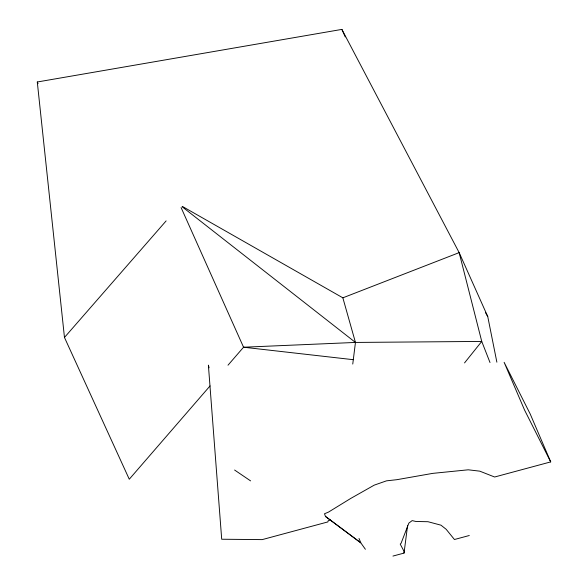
<?xml version="1.0" encoding="UTF-8"?>
<svg xmlns="http://www.w3.org/2000/svg" width="588" height="588" viewBox="0 0 588 588"><rect width="100%" height="100%" fill="white"/><g stroke="black" fill="none" stroke-linecap="round" stroke-linejoin="round"><path stroke-width="0.88" d="M352.756 364.06L355.453 342.436L342.855 297.829L182.339 206.403M392.953 556.072L404.03 553.087L407.624 525.319M464.527 362.921L481.748 341.43L459.155 252.627L341.885 29.4L37.287 81.989L64.467 337.453L129.272 479.227L210.048 385.926M228.004 365.192L243.557 347.221L355.453 342.436L481.748 341.43L490.01 362.539M64.467 337.453L166.125 220.904M342.855 297.829L459.155 252.627L487.746 316.55L496.875 362.179M550.713 461.903L524.599 410.137L504.129 362.318L530.214 414.011L550.713 461.903L494.633 477.008L479.757 471.157L468.239 469.805L432.753 473.369L396.856 479.69L386.492 480.844L374.24 485.137L350.764 498.418L328.457 512.119L324.488 513.765L325.495 516.455L360.804 542.842L365.391 549.28M469.283 535.514L454.443 539.512L446.16 529.288L440.978 525.18L427.998 521.718L415.914 521.482L412.166 520.608L408.873 523.085L401.082 543.253L400.215 544.12L404.125 551.448L404.03 553.087M353.315 359.694L243.557 347.221L181.082 207.557M234.597 470.032L250.584 480.881M325.495 516.455L360.804 542.842L358.996 538.424M182.126 206.741L355.453 342.436M329.523 519.395L330.037 519.873L328.148 520.814L327.898 521.916L262.189 539.615L221.705 539.233L208.387 365.148L209.085 367.801M485.49 312.573L487.746 316.55M37.287 81.989L38.044 83.658M341.885 29.4L345.252 36.926"/></g></svg>
